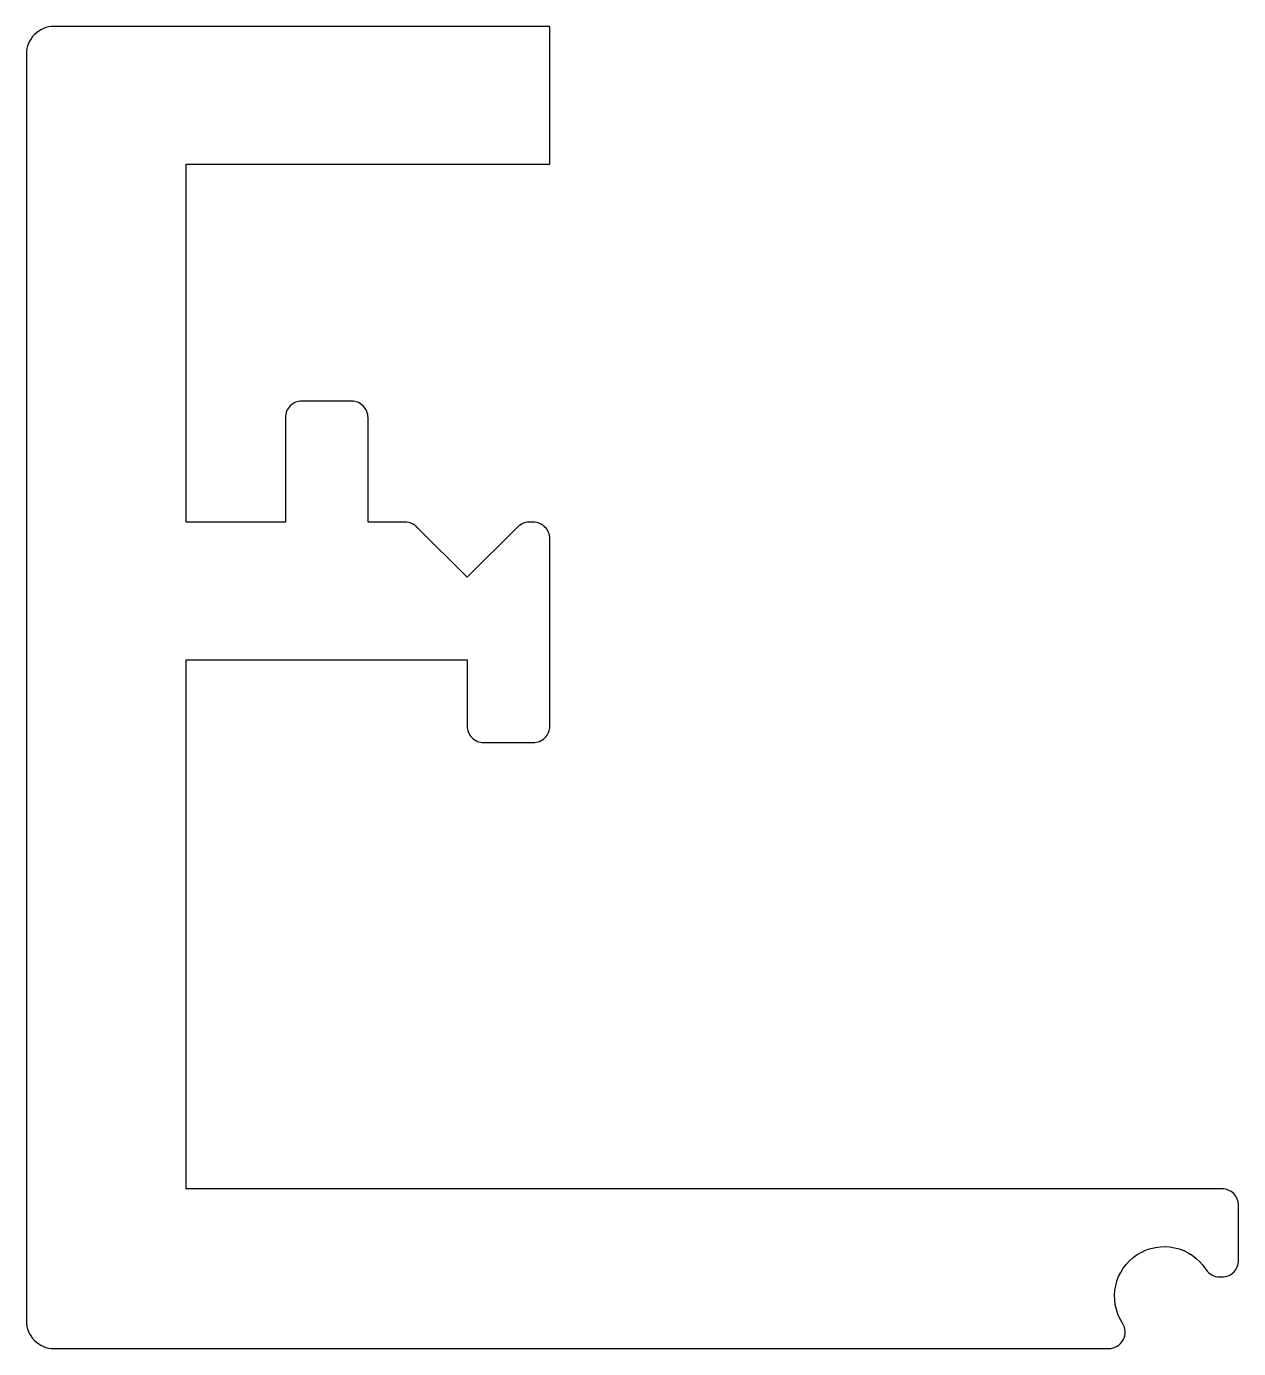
# Model space of a CAD drawing. Extents: x 666.3 to 688.3, y 645.7 to 669.7.
import ezdxf

# ---------------------------------------------------------------- set-up
doc = ezdxf.new("R2010")
doc.units = 0
doc.layers.get('0').update_dxf_attribs({"linetype": 'CONTINUOUS'})

msp = doc.modelspace()

# ---------------------------------------------------------------- linework, layer by layer
msp.add_lwpolyline([(674.581, 656.72), (675.481, 656.72, 0.414214), (675.781, 657.02), (675.781, 660.42, 0.414214), (675.481, 660.72), (675.406, 660.72, 0.198912), (675.194, 660.632), (674.281, 659.72), (673.369, 660.632, 0.198912), (673.157, 660.72), (672.481, 660.72), (672.481, 662.62, 0.414214), (672.181, 662.92), (671.281, 662.92, 0.414214), (670.981, 662.62), (670.981, 660.72), (669.181, 660.72), (669.181, 667.22), (675.781, 667.22), (675.781, 669.72), (666.781, 669.72, 0.414214), (666.281, 669.22), (666.281, 646.22, 0.414214), (666.781, 645.72), (685.923, 645.72, 0.59374), (686.175, 646.183, -1), (687.688, 647.158, 0.25491), (687.94, 647.02), (687.981, 647.02, 0.414214), (688.281, 647.32), (688.281, 648.32, 0.414214), (687.981, 648.62), (669.181, 648.62), (669.181, 658.22), (674.281, 658.22), (674.281, 657.02, 0.414214)], format="xyb", close=True)

doc.saveas('drawing.dxf')
